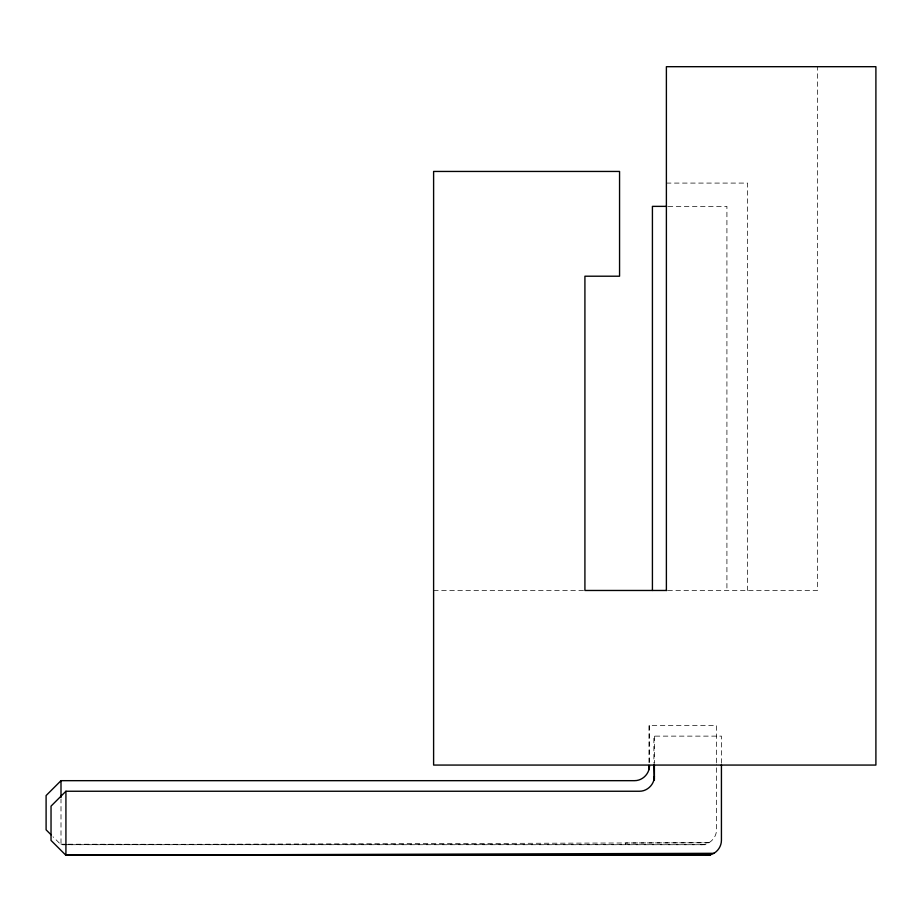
<?xml version="1.0" encoding="UTF-8"?>
<svg xmlns="http://www.w3.org/2000/svg" width="922" height="922" viewBox="0 0 922 922"><rect width="100%" height="100%" fill="white"/><g stroke="black" fill="none" stroke-linecap="round" stroke-linejoin="round"><path stroke-width="0.69" stroke-dasharray="4.61 3.46" d="M701.607 844.725C709.583 844.771 716.555 837.798 716.509 829.823L716.509 764.119M66.764 844.713L61.002 844.725L53.05 836.784M68.159 844.702L709.053 842.731M666.387 183.086L747.592 183.086L747.592 590.472M668.185 206.367L726.916 206.367L726.916 590.472M433.605 590.472L583.488 590.472M667.816 590.472L817.422 590.472L817.422 66.695M61.002 844.218L66.73 844.218M68.159 844.218L705.457 844.725L61.002 844.725L61.002 799.167M721.43 763.266L721.43 736.125L653.882 736.125L653.882 763.139M716.509 762.69L716.509 725.545L648.961 725.545L648.961 762.517M708.43 842.731L625.623 842.985L625.623 844.725M654.389 736.125L654.389 763.416M649.468 725.545L649.468 765.767"/><path stroke-width="1.38" d="M654.389 776.347C654.436 784.322 647.463 791.295 639.499 791.249L65.923 791.249L51.033 806.139L51.033 840.403L65.923 855.305L710.389 854.798C716.74 853.057 721.396 846.995 721.43 840.403L721.43 764.695M648.961 765.352L648.961 769.628L649.468 765.767C649.514 773.742 642.542 780.715 634.567 780.669L61.002 780.669L46.1 795.559L46.1 829.823L51.067 834.79M706.529 855.305L710.389 854.798L65.923 854.798M713.985 853.311L65.923 855.305L65.923 791.249M666.744 206.367L652.419 206.367L652.419 590.472M666.744 590.472L584.917 590.472L584.917 276.208L619.561 276.208L619.561 171.446L433.605 171.446L433.605 765.064L875.9 765.064L875.9 66.695L666.387 66.695L666.387 590.472M654.389 780.196L653.882 764.557M654.389 764.857L654.389 778.917M61.002 780.669L61.002 797.611"/></g></svg>
